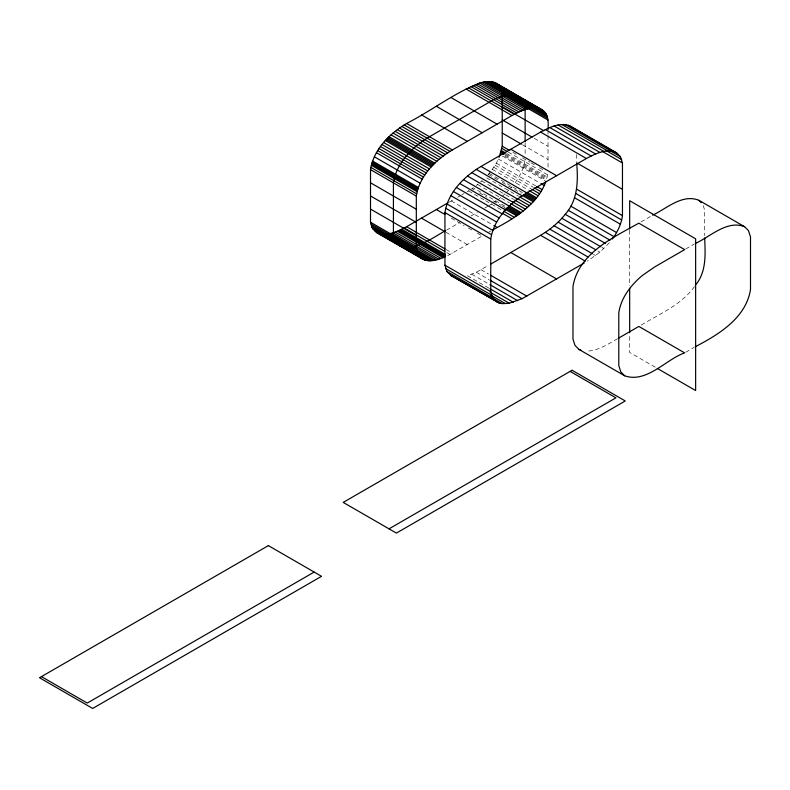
<?xml version="1.0" encoding="UTF-8"?>
<svg xmlns="http://www.w3.org/2000/svg" width="790" height="790" viewBox="0 0 790 790"><rect width="100%" height="100%" fill="white"/><g stroke="black" fill="none" stroke-linecap="round" stroke-linejoin="round"><path stroke-width="0.59" stroke-dasharray="3.95 2.96" d="M524.935 160.508C523.592 169.386 519.168 177.543 513.717 184.574M505.087 155.156L546.631 179.142L548.033 172.645M492.002 169.722L496.367 163.175L499.24 156.914M694.469 286.612C681.266 304.901 659.64 313.946 640.967 325.204M488.003 174.649L490.817 171.341M510.903 187.872L512.029 186.549M609.367 242.747L599.926 252.208L587.335 261.174M506.627 192.365L508.859 190.064M480.498 182.065L482.107 180.604M502.598 196.019L505.007 193.827M476.252 185.502L477.97 184.149M498.293 199.396L500.88 197.372M471.65 188.869L473.151 187.793L505.106 206.239M494.55 202.092L496.051 201.016M467.107 191.753L469.003 190.578M489.059 205.568L491.903 203.8M449.135 202.171L453.391 199.712M457.647 197.263L460.837 195.416M461.903 194.804L464.026 193.57M446.508 230.137L459.276 222.77M470.978 216.006L477.358 212.322M484.803 208.027L487.993 206.18M447.654 255.723L482.176 235.993L476.854 232.912M488.556 232.309L490.689 231.075M488.783 288.083L467.483 275.779L476.271 272.244L488.467 265.41M640.967 221.951L651.602 215.808M685.71 249.008L694.212 244.1M617.563 338.713C607.826 344.213 597.704 351.106 586.081 351.135M685.71 352.271L694.212 347.353M534.188 138.339L548.033 146.338M522.467 144.728L548.033 159.491M512.878 152.352L518.21 155.423M522.467 157.881L529.922 162.187M530.989 162.809L535.255 165.268M539.511 167.727L543.777 170.186M508.227 152.075L547.648 174.827M506.775 153.635L547.253 177.009M505.403 154.089L546.947 178.076M504.771 156.222L545.258 179.587M502.331 156.055L544.942 180.653M498.283 158.997L539.827 182.984M496.367 163.175L535.778 185.927M495.083 165.228L533.428 187.368M493.799 167.292L531.077 188.81M492.308 169.317L528.52 190.232M489.129 173.326L523.217 193.007M488.279 174.323L497.868 179.853M502.134 182.312L507.457 185.393M508.523 186.006L521.311 193.382M486.65 177.839L518.605 196.285M601.822 247.329L603.955 248.554M481.703 180.969L513.668 199.416M597.793 250.983L599.926 252.208M477.545 184.485L509.501 202.931M593.497 254.36L595.63 255.595M472.025 188.593L474.158 189.827M479.481 192.898L486.936 197.204M493.325 200.897L500.781 205.203M501.848 205.815L505.047 207.661M468.529 190.874L484.507 200.097M485.574 200.719L501.551 209.942M451.258 200.946L492.812 224.933M451.288 218.159L464.066 225.535M468.332 227.994L472.588 230.453M445.985 232.28L467.285 244.584M655.206 367.202L629.669 352.459L629.669 333.953M446.004 249.492L452.394 253.175M481.021 269.706L488.477 274.012M446.824 252.603L450.024 254.449M476.271 272.244L489.059 279.621M471.778 274.199L488.822 284.044M703.288 205.607L704.69 210.476L704.69 235.588M629.669 230.334L629.669 285.852M576.661 154.494L576.661 161.664M548.033 131.989L548.033 134.379M548.033 135.574L548.033 169.06M525.133 142.684L525.133 154.643"/><path stroke-width="1.19" d="M399.592 230.255L445.402 256.701C438.292 259.821 429.582 262.754 422.186 258.893L376.376 232.448L372.544 228.527L370.51 222.247L370.51 169.633C373.65 149.28 389.598 133.629 406.593 123.487C431.35 110.827 453.746 93.25 479.688 83.019C485.07 81.479 491.242 80.531 496.367 83.385L542.167 109.83C548.783 114.224 548.418 122.628 548.033 129.6M422.186 258.893L418.344 254.972L416.32 248.692L416.32 196.078C419.46 175.726 435.409 160.074 452.394 149.932L511.96 115.547C520.916 110.847 532.124 104.991 542.167 109.83M584.264 262.991L522.081 298.689L509.264 303.232L502.163 303.627L499.181 303.014L450.804 275.414L446.972 271.503L444.938 265.213L444.938 212.599C448.078 192.256 464.026 176.605 481.021 166.453L540.587 132.068C549.534 127.378 560.742 121.512 570.795 126.351L616.605 152.796L620.436 156.716L622.461 163.007L622.461 215.621C621.315 224.202 617.405 232.25 612.24 239.143M499.24 156.914L502.233 146.199L502.233 93.585L500.198 87.305L496.367 83.385M496.614 301.859L492.782 297.949L490.748 291.658L490.748 239.044C493.888 218.702 509.836 203.05 526.821 192.908L586.387 158.514C595.344 153.823 606.552 147.957 616.605 152.796M490.59 264.176L540.587 235.311C549.919 229.791 558.451 222.81 565.245 214.317C577.925 200.255 578.201 180.673 576.661 162.858L622.461 189.314M492.812 229.851C513.954 218.613 537.299 205.084 546.009 181.266M696.257 284.183C706.615 270.921 705.273 253.738 704.69 237.978M376.376 232.448C386.428 237.286 397.637 231.421 406.593 226.73L448.068 202.783M445.451 230.749C433.068 237.207 400.026 262.3 393.42 235.469L393.42 182.855C396.55 162.503 412.499 146.851 429.493 136.709L489.059 102.325C499.537 95.096 522.368 88.371 525.133 106.808L525.133 141.489M652.659 215.196C666.424 208.679 682.323 193.57 698.834 200.275L744.634 226.72L748.476 230.641L750.5 236.921L750.5 289.535C745.977 318.044 718.643 334.545 695.279 346.741M695.279 243.488C710.111 236.921 726.849 219.739 744.634 226.72M618.629 338.1L638.833 326.438L684.644 352.883C666.365 359.075 646.457 383.634 624.643 375.783L578.843 349.338L575.001 345.418L572.977 339.137L572.977 286.523C578.359 253.472 613 237.642 638.833 223.175L684.644 249.62L654.861 266.822L643.475 274.683A45.978 26.544 -60 0 0 635.437 281.941C627.122 290.394 620.427 301.069 618.787 312.968L618.787 365.582L620.812 371.863L624.643 375.783M314.163 572.069L87.255 703.07L41.455 676.625M389.026 528.846L615.933 397.844L570.123 371.399M450.804 275.414L499.181 303.014M578.843 349.338L581.41 350.484M495.083 82.812L540.883 109.257M493.799 82.229L539.6 108.674M568.227 125.205L614.028 151.65M492.308 81.923L544.093 111.785M490.817 81.617L536.617 108.072M565.245 124.593L611.045 151.038M500.198 87.305L546.009 113.75M609.781 150.574L620.436 156.716M500.514 88.006L546.315 114.451M489.129 81.587L534.929 108.033M500.821 88.707L546.631 115.162M487.44 81.548L546.947 115.863M561.868 124.524L607.678 150.969M501.453 90.119L547.253 116.565M605.703 150.317L621.681 159.541M486.512 81.666L532.312 108.112M485.583 81.785L531.384 108.23M484.645 81.903L547.648 118.303M483.717 82.022L529.527 108.467M558.145 124.988L603.955 151.433M502.233 93.585L548.033 120.031M602.227 151.315L622.461 163.007M481.703 82.516L527.513 108.961M479.688 83.019L525.498 109.464M554.116 125.985L599.926 152.431M477.545 83.809L523.345 110.254M475.392 84.599L521.202 111.044M549.82 127.565L595.63 154.011M473.151 85.577L518.951 112.022M470.899 86.554L516.709 113M545.327 129.53L591.137 155.976M502.233 106.739L543.777 130.725M468.529 87.828L514.33 114.273M466.149 89.092L511.96 115.547M540.587 132.068L586.387 158.514M502.233 119.892L532.055 137.114M451.258 97.693L497.068 124.139M502.233 133.046L521.4 144.116M436.376 106.285L482.176 132.73M510.804 149.261L556.604 175.706M502.233 146.199L509.688 150.505M576.661 189.166L622.461 215.621M501.838 148.382L507.17 151.453M501.453 150.564L505.709 153.023M575.88 193.53L621.681 219.985M501.137 151.631L504.336 153.477M500.821 152.697L504.02 154.534M574.626 197.796L620.436 224.242M540.893 183.596L544.093 185.443M421.485 114.886L467.285 141.331M536.845 186.539L542.167 189.62M570.795 206.141L616.605 232.586M534.494 187.99L540.883 191.674M532.144 189.432L539.6 193.738M568.227 210.258L614.028 236.704M529.586 190.844L538.108 195.762M527.029 192.256L536.617 197.796M565.245 214.317L609.979 240.15M406.593 123.487L452.394 149.932M481.021 166.453L526.821 192.908M526.189 193.244L535.778 198.784M525.35 194.241L534.929 199.771M404.213 124.958L450.024 151.404M523.434 194.617L534.089 200.769M522.595 195.604L533.25 201.756M561.868 218.277L605.545 243.498M401.843 126.43L447.654 152.875M476.271 169.396L522.081 195.841M519.672 196.908L531.384 203.672M399.592 128.039L445.402 154.484M517.806 198.823L529.527 205.588M558.145 222.108L600.756 246.707M397.35 129.659L443.16 156.104M471.778 172.625L517.588 199.07M514.725 200.028L527.513 207.415M395.197 131.347L441.008 157.793M512.71 201.855L525.498 209.241M554.116 225.762L595.67 249.749M393.055 133.036L438.855 159.481M467.483 176.012L513.283 202.457M510.567 203.553L523.345 210.93M391.04 134.863L436.84 161.308M509.481 205.854L521.202 212.619M549.82 229.149L592.431 253.748M389.026 136.69L434.826 163.135M463.454 179.666L509.264 206.111M508.355 206.664L520.077 213.428M388.097 137.648L433.898 164.093M507.239 207.474L518.951 214.238M387.159 138.606L432.969 165.051M506.113 208.274L517.825 215.048M386.231 139.563L432.041 166.009M504.988 209.083L516.709 215.848M545.327 232.379L587.938 256.977M385.303 140.521L431.113 166.967M459.731 183.487L505.541 209.942M503.684 211.167L514.33 217.319M383.614 142.506L429.424 168.951M502.371 213.251L511.96 218.791M540.587 235.311L585.321 261.144M381.935 144.481L427.736 170.926M456.363 187.457L502.163 213.902M380.434 146.515L426.245 172.961M378.943 148.54L424.753 174.985M453.371 191.516L499.181 217.961M377.66 150.604L423.47 177.049M376.376 152.658L422.186 179.103M450.804 195.634L496.614 222.079M493.869 225.545L497.068 227.392M374.46 156.835L420.27 183.28M372.544 161.002L418.344 187.447M446.972 203.978L492.782 230.423M372.228 162.069L418.038 188.514M371.922 163.135L417.722 189.58M371.606 164.202L417.416 190.647M371.29 165.268L417.1 191.713M445.718 208.234L491.528 234.679M370.905 167.45L416.705 193.896M370.51 169.633L416.32 196.078M444.938 212.599L490.748 239.044M436.376 209.547L444.898 214.465M510.804 252.514L556.604 278.959M370.51 182.786L416.32 209.232M421.485 218.139L444.918 231.668M370.51 195.94L416.32 222.385M657.339 368.426L695.635 390.546L695.635 238.817L629.669 200.729L629.669 229.1M406.593 226.73L444.938 248.87M490.61 275.236L526.821 296.151M404.213 228.004L444.701 251.378M370.51 209.093L416.32 235.539M401.843 229.278L445.521 254.489M490.126 280.243L522.081 298.689M400.718 229.762L445.461 255.595M398.476 230.739L444.276 257.185M397.35 231.233L443.16 257.678M489.889 284.657L517.588 300.654M395.197 232.023L441.008 258.468M393.055 232.813L438.855 259.258M489.849 288.696L513.283 302.234M391.04 233.317L436.84 259.762M370.51 222.247L416.32 248.692M444.938 265.213L490.748 291.658M389.026 233.81L434.826 260.256M490.086 292.162L509.264 303.232M370.905 223.975L416.705 250.42M387.159 234.047L432.969 260.493M371.29 225.713L417.1 252.158M445.718 268.679L491.528 295.124M371.606 226.414L431.113 260.73M490.62 295.085L505.541 303.696M384.463 234.265L430.264 260.71M371.922 227.115L417.722 253.56M383.614 234.245L429.424 260.69M372.228 227.826L418.038 254.271M382.775 234.225L428.575 260.67M372.544 228.527L418.344 254.972M446.972 271.503L492.782 297.949M381.935 234.205L427.736 260.651M491.508 297.475L502.163 303.627M374.46 230.483L426.245 260.344M377.66 233.02L424.753 260.038M698.834 200.275L701.135 202.625M570.795 126.351L573.096 128.711M629.669 288.31L629.669 332.718M268.353 545.623L39.5 677.751L92.677 708.452L321.53 576.315L268.353 545.623M572.079 370.263L343.216 502.401L396.392 533.102L625.255 400.965L572.079 370.263"/></g></svg>
